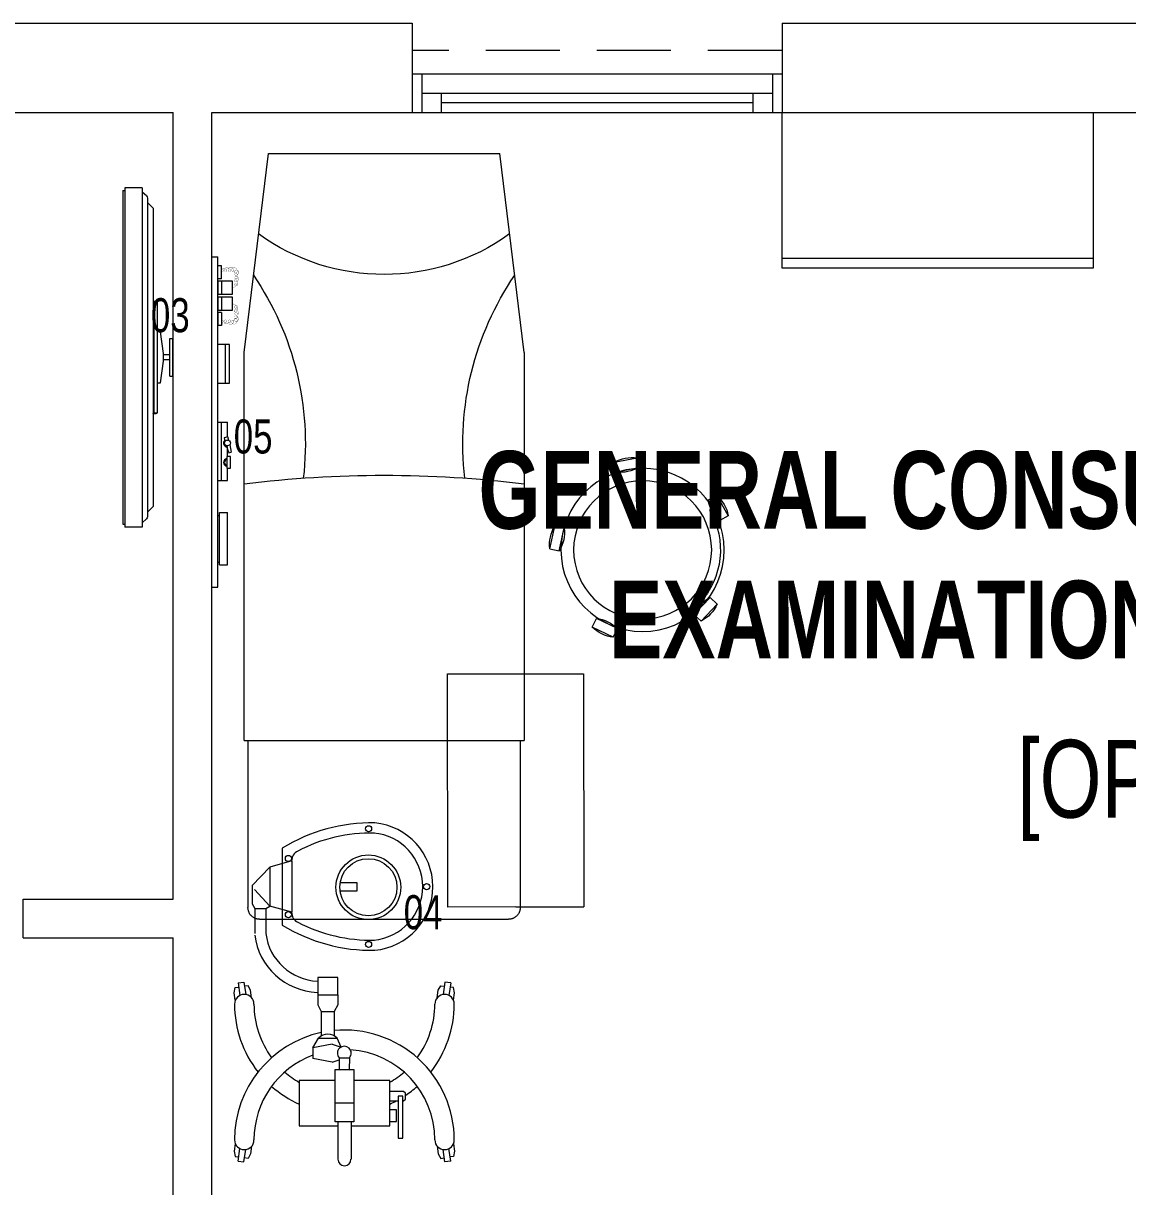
# Model space of a CAD drawing. Header units: millimetres. Extents: x -2143172 to 5255, y -610845 to 279739.
# Drawn here: x -1261455 to -1258616, y -13858 to -10865 of the extents above; entities that cross this region are included whole.
import ezdxf

# ---------------------------------------------------------------- set-up
doc = ezdxf.new("R2010")
doc.units = ezdxf.units.MM
doc.header["$LTSCALE"] = 30
doc.linetypes.add('HIDDEN', pattern=[9.525, 6.35, -3.175])
doc.linetypes.add('HIDDEN2', pattern=[0.1875, 0.125, -0.0625])
doc.layers.get('0').update_dxf_attribs({"lineweight": 5})
for name, color, linetype, lineweight in [('72_EGR_BASE_TEXT', 7, 'Continuous', 5), ('72_EGR_EQP_TAG', 142, 'Continuous', 5), ('Aluminum', 7, 'Continuous', 5), ('LOADING', 163, 'Continuous', 5), ('Proj', 7, 'HIDDEN2', 5), ('Walls', 32, 'Continuous', 5)]:
    doc.layers.add(name, color=color, linetype=linetype, lineweight=lineweight)
doc.styles.add('X3G_ENTITY_257CFD', font='swisscl.ttf', dxfattribs={"height": 200})
doc.styles.add('X3G_ENTITY_9EC9', font='swisscl.ttf', dxfattribs={"height": 0.2})
doc.styles.add('X3G_ENTITY_9F38', font='swisscl.ttf', dxfattribs={"height": 0.2})

# ---------------------------------------------------------------- blocks, each defined once
blk = doc.blocks.new('ME19011A-P')
for p, q in [((-0.425, 0), (0.425, 0)), ((-0.425, 0), (-0.425, -0.015)), ((0.425, 0), (0.425, -0.015)), ((-0.425, -0.015), (0.425, -0.015)), ((-0.3675, -0.0198), (-0.2325, -0.0198)), ((-0.3675, -0.0198), (-0.3675, -0.0399)), ((-0.36, -0.015), (-0.36, -0.0198)), ((-0.24, -0.015), (-0.24, -0.0198)), ((-0.2325, -0.0198), (-0.2325, -0.0399)), ((-0.15, -0.015), (-0.15, -0.04)), ((-0.15, -0.025), (0, -0.025)), ((0, -0.015), (0, -0.04)), ((0.1, -0.015), (0.1, -0.045)), ((0.2, -0.045), (0.2, -0.015)), ((0.2818, -0.015), (0.2484, -0.015)), ((0.2484, -0.0243), (0.2484, -0.015)), ((0.2818, -0.0243), (0.2484, -0.0243)), ((0.2818, -0.0243), (0.2818, -0.015)), ((0.3211, -0.015), (0.2877, -0.015)), ((0.2877, -0.015), (0.2877, -0.0531)), ((0.3211, -0.0243), (0.2877, -0.0243)), ((0.3211, -0.0531), (0.3211, -0.015)), ((0.3623, -0.015), (0.3289, -0.015)), ((0.3289, -0.015), (0.3289, -0.0531)), ((0.3623, -0.0243), (0.3289, -0.0243)), ((0.3623, -0.0531), (0.3623, -0.015)), ((0.3682, -0.0243), (0.3682, -0.015)), ((0.3682, -0.015), (0.4016, -0.015)), ((0.3682, -0.0243), (0.4016, -0.0243)), ((0.4016, -0.0243), (0.4016, -0.015)), ((-0.3675, -0.0399), (-0.2325, -0.0399)), ((-0.15, -0.04), (-0.1187, -0.04)), ((-0.0887, -0.04), (-0.0637, -0.04)), ((-0.0606, -0.0371), (-0.0787, -0.0432)), ((-0.0787, -0.0432), (-0.077, -0.0497)), ((-0.0582, -0.046), (-0.077, -0.0497)), ((-0.0402, -0.0312), (-0.0496, -0.0337)), ((-0.047, -0.0434), (-0.0376, -0.0409)), ((-0.0376, -0.0409), (-0.0402, -0.0312)), ((-0.0379, -0.04), (0, -0.04)), ((0.1, -0.035), (0.2, -0.035)), ((0.1, -0.045), (0.2, -0.045)), ((0.2877, -0.0531), (0.3211, -0.0531)), ((0.3289, -0.0531), (0.3623, -0.0531))]:
    blk.add_line(p, q)
at = {"color": 8, "const_width": 0.000601}
for points in [[(0.3044, -0.0531, -0.184574), (0.2977, -0.0636, -1.44364), (0.2961, -0.0581, -0.837915), (0.2969, -0.0664, -0.30536), (0.2839, -0.062, -1.584726), (0.2894, -0.0609, -0.253153), (0.2827, -0.0684, -0.874198), (0.2775, -0.0585, -0.915253), (0.2791, -0.0658, -0.223821), (0.2683, -0.0644, -1.703343), (0.272, -0.0597, -0.588962), (0.2621, -0.068, -0.717795), (0.2625, -0.0581, -0.983104), (0.2645, -0.0644, -0.326362), (0.2534, -0.0609, -0.758716), (0.2609, -0.0514, -0.906186), (0.2593, -0.0565, -0.189488), (0.2526, -0.0522, -0.7948), (0.2613, -0.0423, -1.223996), (0.2574, -0.047, -0.072149), (0.2534, -0.0403, -0.645886), (0.2609, -0.0324, -1.366917), (0.2574, -0.0371, -0.078415), (0.2542, -0.0308, -0.723006), (0.2613, -0.0256, -1.105484), (0.2582, -0.0292, -0.221197), (0.2566, -0.0243, -0.221197)], [(0.3456, -0.0531, 0.184574), (0.3523, -0.0636, 1.44364), (0.3539, -0.0581, 0.837915), (0.3531, -0.0664, 0.30536), (0.3661, -0.062, 1.584726), (0.3606, -0.0609, 0.253153), (0.3673, -0.0684, 0.874198), (0.3725, -0.0585, 0.915253), (0.3709, -0.0658, 0.223821), (0.3817, -0.0644, 1.703343), (0.378, -0.0597, 0.588962), (0.3879, -0.068, 0.717795), (0.3875, -0.0581, 0.983104), (0.3855, -0.0644, 0.326362), (0.3966, -0.0609, 0.758716), (0.3891, -0.0514, 0.906186), (0.3907, -0.0565, 0.189488), (0.3974, -0.0522, 0.7948), (0.3887, -0.0423, 1.223996), (0.3926, -0.047, 0.072149), (0.3966, -0.0403, 0.645886), (0.3891, -0.0324, 1.366917), (0.3926, -0.0371, 0.078415), (0.3958, -0.0308, 0.723006), (0.3887, -0.0256, 1.105484), (0.3918, -0.0292, 0.221197), (0.3934, -0.0243, 0.221197)]]:
    blk.add_lwpolyline(points, format="xyb", dxfattribs=at)
blk.add_lwpolyline([(-0.1187, -0.0482), (-0.0887, -0.0482), (-0.0887, -0.0382), (-0.1187, -0.0382)], close=True)
blk.add_circle((-0.0537, -0.04), 0.0075)
for centre, radius, start, end in [((-0.1037, -0.04), 0.01, 10.4593, 169.5407), ((-0.1037, -0.04), 0.0075, 14.0075, 165.9925), ((-0.0537, -0.04), 0.01, 45, 180)]:
    blk.add_arc(centre, radius, start, end)
blk = doc.blocks.new('M.44.57.64')
at = {"layer": 'LOADING', "xscale": 1000.000000000002, "yscale": 1000.000000000002, "zscale": 1000.000000000002, "rotation": 225.9999036123427}
blk.add_blockref('ME19011A-P', (-80806.9, 16720.7), dxfattribs=at)
blk = doc.blocks.new('GF21027-P')
at = {"color": 0}
for p, q in [((0.4, 0.4), (-0.4, 0.4)), ((-0.4, 0.4), (-0.4, 0)), ((0.4, 0), (0.4, 0.4)), ((-0.4, 0.025), (0.4, 0.025)), ((-0.4, 0), (0.4, 0))]:
    blk.add_line(p, q, dxfattribs=at)
blk = doc.blocks.new('HF10037B-P')
at = {"color": 0}
for p, q in [((0.2459, 0.134), (0.1859, 0.134)), ((0.1859, 0.134), (0.1859, 0.109)), ((0.2459, 0.134), (0.2459, 0.109)), ((0.2459, 0.109), (0.1859, 0.109)), ((0, 0), (-0.0142, -0.0583)), ((0, 0), (0.0243, -0.0059)), ((0.0243, -0.0059), (0.01, -0.0642)), ((0.4071, -0.0094), (0.431, -0.0018)), ((0.4071, -0.0094), (0.4255, -0.0665)), ((0.431, -0.0018), (0.4493, -0.0589)), ((-0.0142, -0.0583), (0.01, -0.0642)), ((0.4069, -0.0417), (0.4165, -0.0387)), ((0.4255, -0.0665), (0.4493, -0.0589)), ((0.0524, -0.2725), (0.0674, -0.2525)), ((0.0674, -0.2525), (0.1154, -0.2885)), ((0.3125, -0.2897), (0.362, -0.2558)), ((0.3267, -0.268), (0.3323, -0.2763)), ((0.3761, -0.2764), (0.362, -0.2558)), ((0.0524, -0.2725), (0.1004, -0.3085)), ((0.1004, -0.3085), (0.1154, -0.2885)), ((0.3266, -0.3103), (0.3125, -0.2897)), ((0.3266, -0.3103), (0.3761, -0.2764))]:
    blk.add_line(p, q, dxfattribs=at)
for radius in [0.21, 0.1775]:
    blk.add_circle((0.2161, -0.1014), radius, dxfattribs=at)
for centre, radius, start, end in [((0.2159, 0.0465), 0.0925, 71.0754, 108.9246), ((0.2159, 0.1965), 0.0925, 251.0754, 288.9246), ((0.0779, -0.0499), 0.0925, 147.3419, 185.1912), ((-0.0678, -0.0143), 0.0925, 327.3419, 5.1912), ((0.4996, -0.0113), 0.0925, 178.8412, 216.6904), ((0.3568, -0.057), 0.0925, 358.8412, 36.6904), ((0.2161, -0.1014), 0.2, 303.6037, 17.3657), ((0.0389, -0.3404), 0.0925, 34.1875, 72.0368), ((0.3867, -0.3449), 0.0925, 105.5121, 143.3614), ((0.1289, -0.2205), 0.0925, 214.1875, 252.0368), ((0.3019, -0.2212), 0.0925, 285.5121, 323.3614)]:
    blk.add_arc(centre, radius, start, end, dxfattribs=at)
blk = doc.blocks.new('HF13902-P')
at = {"color": 8, "linetype": 'HIDDEN'}
for p, q in [((-0.35, -0.6824), (-0.35, -1.1124)), ((0.35, -0.6824), (0.35, -1.1124)), ((0.32, -1.1424), (-0.32, -1.1424))]:
    blk.add_line(p, q, dxfattribs=at)
at = {"linetype": 'Continuous'}
for points in [[(0.36, -0.5224), (0.36, -0.5224), (0.36, -0.5224), (0.36, -0.5224), (0.36, -0.5224), (0.36, -0.5224), (0.36, -0.5224), (0.36, -0.5224), (0.36, -0.5224), (0.36, -0.5224), (0.36, -0.5224), (0.36, -0.5224), (0.36, -0.5224), (0.36, -0.5224), (0.36, -0.5224), (0.36, -0.5224), (0.36, -0.5224), (0.36, -0.5224), (0.36, -0.5224), (0.36, -0.5224), (0.36, -0.5224), (0.36, -0.5224), (0.36, -0.5224), (0.36, -0.5224), (0.36, -0.5224), (0.36, -0.5224), (0.36, -0.5224), (0.36, -0.5224), (0.36, -0.5224), (0.36, -0.5224), (0.36, -0.5224), (0.36, -0.5224), (0.36, -0.5224), (0.36, -0.5224), (0.36, -0.5224), (0.36, -0.5224), (0.36, -0.5224), (0.36, -0.5224), (0.36, -0.5224), (0.36, -0.5224), (0.36, -0.5224), (0.36, -0.5224), (0.36, -0.5224), (0.36, -0.5224), (0.36, -0.5224), (0.36, -0.5224), (0.36, -0.5224), (0.36, -0.5224), (0.36, -0.5224), (0.36, -0.5224), (0.36, -0.5224), (0.36, -0.5224), (0.36, -0.5224), (0.36, -0.5224), (0.36, -0.5224), (0.36, -0.5224), (0.36, -0.5224), (0.36, -0.5224), (0.36, -0.5224), (0.36, -0.5224), (0.36, -0.5224), (0.36, -0.5224), (0.36, -0.5224), (0.36, -0.5224), (0.36, -0.5224), (0.36, -0.5224), (0.36, -0.5224), (0.36, -0.5224), (0.36, -0.5224), (0.36, -0.5224), (0.36, -0.5224), (0.36, -0.5224), (0.36, -0.5224), (0.36, -0.5224), (0.36, -0.5224), (0.36, -0.5224), (0.36, -0.5224), (0.36, -0.5224), (0.36, -0.5224), (0.36, -0.5224), (0.36, -0.5224), (0.36, -0.5224), (0.36, -0.5224), (0.36, -0.5224), (0.36, -0.5224), (0.36, -0.5224), (0.36, -0.5224), (0.36, -0.5224), (0.36, -0.5224), (0.36, -0.5224), (0.36, -0.5224), (0.36, -0.5224), (0.36, -0.5224), (0.36, -0.5224), (0.36, -0.5224), (0.36, -0.5224), (0.36, -0.5224), (0.36, -0.5224), (0.36, -0.5224), (0.36, -0.5224), (0.36, -0.5224), (0.36, -0.5224), (0.36, -0.5224), (0.36, -0.5224), (0.36, -0.5224), (0.36, -0.5224), (0.36, -0.5224), (0.36, -0.5224), (0.36, -0.5224), (0.36, -0.5224), (0.36, -0.5224), (0.36, -0.5224), (0.36, -0.5224), (0.36, -0.5224), (0.36, -0.5224), (0.36, -0.5224), (0.36, -0.5224), (0.36, -0.5224), (0.36, -0.5224), (0.36, -0.5224), (0.36, -0.5224), (0.36, -0.5224), (0.36, -0.5224), (0.36, -0.5224), (0.36, -0.5224), (0.36, -0.5224), (0.36, -0.5224), (0.36, -0.5224), (0.36, -0.5224), (0.36, -0.5224), (0.36, -0.5224), (0.36, -0.5224), (0.36, -0.5224), (0.36, -0.5224), (0.36, -0.5224), (0.36, -0.5224), (0.36, -0.5224), (0.36, -0.5224), (0.36, -0.5224), (0.36, -0.5224), (0.36, -0.5224), (0.36, -0.5224), (0.36, -0.5224), (0.36, -0.5224), (0.36, -0.5224), (0.36, -0.5224), (0.36, -0.5224), (0.36, -0.5224), (0.36, -0.5224), (0.36, -0.5224), (0.36, -0.5224), (0.36, -0.5224), (0.36, -0.5224), (0.36, -0.5224), (0.36, -0.5224), (0.36, -0.5224), (0.36, -0.5224), (0.36, -0.5224), (0.36, -0.5224), (0.36, -0.5224), (0.36, -0.5224), (0.36, -0.5224), (0.36, -0.5224), (0.36, -0.5224), (0.36, -0.5224), (0.36, -0.5224), (0.36, -0.5224), (0.36, -0.5224), (0.36, -0.5224), (0.36, -0.5224), (0.36, -0.5224), (0.36, -0.5224), (0.36, -0.5224), (0.36, -0.5224), (0.36, -0.5224), (0.36, -0.5224), (0.36, -0.5224), (0.36, -0.5224), (0.36, -0.5224), (0.36, -0.5224), (0.36, -0.5224), (0.36, -0.5224), (0.36, -0.5224), (0.36, -0.5224), (0.36, -0.5224), (0.36, -0.5224), (0.36, -0.5224), (0.36, -0.5224), (0.36, -0.5224), (0.36, -0.5224), (0.36, -0.5224), (0.36, -0.5224), (0.36, -0.5224), (0.36, -0.5224), (0.36, -0.5224), (0.36, -0.5224), (0.36, -0.5224), (0.36, -0.5224), (0.36, -0.5224), (0.36, -0.5224), (0.36, -0.5224), (0.36, -0.5224), (0.36, -0.5224), (0.36, -0.5224), (0.36, -0.5224), (0.36, -0.5224), (0.36, -0.5224), (0.36, -0.5224), (0.36, -0.5224), (0.36, -0.5224), (0.36, -0.5224), (0.36, -0.5224), (0.36, -0.5224), (0.36, -0.5224), (0.36, -0.5224), (0.36, -0.5224), (0.36, -0.5224), (0.36, -0.5224), (0.36, -0.5224)], [(0.36, -0.5224), (0.36, -0.5224), (0.36, -0.5224), (0.36, -0.5224), (0.36, -0.5224), (0.36, -0.5224), (0.36, -0.5224), (0.36, -0.5224), (0.36, -0.5224), (0.36, -0.5224), (0.36, -0.5224), (0.36, -0.5224), (0.36, -0.5224), (0.36, -0.5224), (0.36, -0.5224), (0.36, -0.5224), (0.36, -0.5224), (0.36, -0.5224), (0.36, -0.5224), (0.36, -0.5224), (0.36, -0.5224), (0.36, -0.5224), (0.36, -0.5224), (0.36, -0.5224), (0.36, -0.5224), (0.36, -0.5224), (0.36, -0.5224), (0.36, -0.5224), (0.36, -0.5224), (0.36, -0.5224), (0.36, -0.5224), (0.36, -0.5224), (0.36, -0.5224), (0.36, -0.5224), (0.36, -0.5224), (0.36, -0.5224), (0.36, -0.5224), (0.36, -0.5224), (0.36, -0.5224), (0.36, -0.5224), (0.36, -0.5224), (0.36, -0.5224), (0.36, -0.5224), (0.36, -0.5224), (0.36, -0.5224), (0.36, -0.5224), (0.36, -0.5224), (0.36, -0.5224), (0.36, -0.5224), (0.36, -0.5224), (0.36, -0.5224), (0.36, -0.5224), (0.36, -0.5224), (0.36, -0.5224), (0.36, -0.5224), (0.36, -0.5224), (0.36, -0.5224), (0.36, -0.5224), (0.36, -0.5224), (0.36, -0.5224), (0.36, -0.5224), (0.36, -0.5224), (0.36, -0.5224), (0.36, -0.5224), (0.36, -0.5224), (0.36, -0.5224), (0.36, -0.5224), (0.36, -0.5224), (0.36, -0.5224), (0.36, -0.5224), (0.36, -0.5224), (0.36, -0.5224), (0.36, -0.5224), (0.36, -0.5224), (0.36, -0.5224), (0.36, -0.5224), (0.36, -0.5224), (0.36, -0.5224), (0.36, -0.5224), (0.36, -0.5224), (0.36, -0.5224), (0.36, -0.5224), (0.36, -0.5224), (0.36, -0.5224), (0.36, -0.5224), (0.36, -0.5224), (0.36, -0.5224), (0.36, -0.5224), (0.36, -0.5224), (0.36, -0.5224), (0.36, -0.5224), (0.36, -0.5224), (0.36, -0.5224), (0.36, -0.5224), (0.36, -0.5224), (0.36, -0.5224), (0.36, -0.5224), (0.36, -0.5224), (0.36, -0.5224), (0.36, -0.5224), (0.36, -0.5224), (0.36, -0.5224), (0.36, -0.5224), (0.36, -0.5224), (0.36, -0.5224), (0.36, -0.5224), (0.36, -0.5224), (0.36, -0.5224), (0.36, -0.5224), (0.36, -0.5224), (0.36, -0.5224), (0.36, -0.5224), (0.36, -0.5224), (0.36, -0.5224), (0.36, -0.5224), (0.36, -0.5224), (0.36, -0.5224), (0.36, -0.5224), (0.36, -0.5224), (0.36, -0.5224), (0.36, -0.5224), (0.36, -0.5224), (0.36, -0.5224), (0.36, -0.5224), (0.36, -0.5224), (0.36, -0.5224), (0.36, -0.5224), (0.36, -0.5224), (0.36, -0.5224), (0.36, -0.5224), (0.36, -0.5224), (0.36, -0.5224), (0.36, -0.5224), (0.36, -0.5224), (0.36, -0.5224), (0.36, -0.5224), (0.36, -0.5224), (0.36, -0.5224), (0.36, -0.5224), (0.36, -0.5224), (0.36, -0.5224), (0.36, -0.5224), (0.36, -0.5224), (0.36, -0.5224), (0.36, -0.5224), (0.36, -0.5224), (0.36, -0.5224), (0.36, -0.5224), (0.36, -0.5224), (0.36, -0.5224), (0.36, -0.5224), (0.36, -0.5224), (0.36, -0.5224), (0.36, -0.5224), (0.36, -0.5224), (0.36, -0.5224), (0.36, -0.5224), (0.36, -0.5224), (0.36, -0.5224), (0.36, -0.5224), (0.36, -0.5224), (0.36, -0.5224), (0.36, -0.5224), (0.36, -0.5224), (0.36, -0.5224), (0.36, -0.5224), (0.36, -0.5224), (0.36, -0.5224), (0.36, -0.5224), (0.36, -0.5224), (0.36, -0.5224), (0.36, -0.5224), (0.36, -0.5224), (0.36, -0.5224), (0.36, -0.5224), (0.36, -0.5224), (0.36, -0.5224), (0.36, -0.5224), (0.36, -0.5224), (0.36, -0.5224), (0.36, -0.5224), (0.36, -0.5224), (0.36, -0.5224), (0.36, -0.5224), (0.36, -0.5224), (0.36, -0.5224), (0.36, -0.5224), (0.36, -0.5224), (0.36, -0.5224), (0.36, -0.5224), (0.36, -0.5224), (0.36, -0.5224), (0.36, -0.5224), (0.36, -0.5224), (0.36, -0.5224), (0.36, -0.5224), (0.36, -0.5224), (0.36, -0.5224), (0.36, -0.5224), (0.36, -0.5224), (0.36, -0.5224), (0.36, -0.5224), (0.36, -0.5224), (0.36, -0.5224), (0.36, -0.5224), (0.36, -0.5224), (0.36, -0.5224), (0.36, -0.5224), (0.36, -0.5224), (0.36, -0.5224), (0.36, -0.5224), (0.36, -0.5224), (0.36, -0.5224), (0.36, -0.5224)], [(0.36, -0.5224), (0.36, -0.5224), (0.36, -0.5224), (0.36, -0.5224), (0.36, -0.5224), (0.36, -0.5224), (0.36, -0.5224), (0.36, -0.5224), (0.36, -0.5224), (0.36, -0.5224), (0.36, -0.5224), (0.36, -0.5224), (0.36, -0.5224), (0.36, -0.5224), (0.36, -0.5224), (0.36, -0.5224), (0.36, -0.5224), (0.36, -0.5224), (0.36, -0.5224), (0.36, -0.5224), (0.36, -0.5224), (0.36, -0.5224), (0.36, -0.5224), (0.36, -0.5224), (0.36, -0.5224), (0.36, -0.5224), (0.36, -0.5224), (0.36, -0.5224), (0.36, -0.5224), (0.36, -0.5224), (0.36, -0.5224), (0.36, -0.5224), (0.36, -0.5224), (0.36, -0.5224), (0.36, -0.5224), (0.36, -0.5224), (0.36, -0.5224), (0.36, -0.5224), (0.36, -0.5224), (0.36, -0.5224), (0.36, -0.5224), (0.36, -0.5224), (0.36, -0.5224), (0.36, -0.5224), (0.36, -0.5224), (0.36, -0.5224), (0.36, -0.5224), (0.36, -0.5224), (0.36, -0.5224), (0.36, -0.5224), (0.36, -0.5224), (0.36, -0.5224), (0.36, -0.5224), (0.36, -0.5224), (0.36, -0.5224), (0.36, -0.5224), (0.36, -0.5224), (0.36, -0.5224), (0.36, -0.5224), (0.36, -0.5224), (0.36, -0.5224), (0.36, -0.5224), (0.36, -0.5224), (0.36, -0.5224), (0.36, -0.5224), (0.36, -0.5224), (0.36, -0.5224), (0.36, -0.5224), (0.36, -0.5224), (0.36, -0.5224), (0.36, -0.5224), (0.36, -0.5224), (0.36, -0.5224), (0.36, -0.5224), (0.36, -0.5224), (0.36, -0.5224), (0.36, -0.5224), (0.36, -0.5224), (0.36, -0.5224), (0.36, -0.5224), (0.36, -0.5224), (0.36, -0.5224), (0.36, -0.5224), (0.36, -0.5224), (0.36, -0.5224), (0.36, -0.5224), (0.36, -0.5224), (0.36, -0.5224), (0.36, -0.5224), (0.36, -0.5224), (0.36, -0.5224), (0.36, -0.5224), (0.36, -0.5224), (0.36, -0.5224), (0.36, -0.5224), (0.36, -0.5224), (0.36, -0.5224), (0.36, -0.5224), (0.36, -0.5224), (0.36, -0.5224), (0.36, -0.5224), (0.36, -0.5224), (0.36, -0.5224), (0.36, -0.5224), (0.36, -0.5224), (0.36, -0.5224), (0.36, -0.5224), (0.36, -0.5224), (0.36, -0.5224), (0.36, -0.5224), (0.36, -0.5224), (0.36, -0.5224), (0.36, -0.5224), (0.36, -0.5224), (0.36, -0.5224), (0.36, -0.5224), (0.36, -0.5224), (0.36, -0.5224), (0.36, -0.5224), (0.36, -0.5224), (0.36, -0.5224), (0.36, -0.5224), (0.36, -0.5224), (0.36, -0.5224), (0.36, -0.5224), (0.36, -0.5224), (0.36, -0.5224), (0.36, -0.5224), (0.36, -0.5224), (0.36, -0.5224), (0.36, -0.5224), (0.36, -0.5224), (0.36, -0.5224), (0.36, -0.5224), (0.36, -0.5224), (0.36, -0.5224), (0.36, -0.5224), (0.36, -0.5224), (0.36, -0.5224), (0.36, -0.5224), (0.36, -0.5224), (0.36, -0.5224), (0.36, -0.5224), (0.36, -0.5224), (0.36, -0.5224), (0.36, -0.5224), (0.36, -0.5224), (0.36, -0.5224), (0.36, -0.5224), (0.36, -0.5224), (0.36, -0.5224), (0.36, -0.5224), (0.36, -0.5224), (0.36, -0.5224), (0.36, -0.5224), (0.36, -0.5224), (0.36, -0.5224), (0.36, -0.5224), (0.36, -0.5224), (0.36, -0.5224), (0.36, -0.5224), (0.36, -0.5224), (0.36, -0.5224), (0.36, -0.5224), (0.36, -0.5224), (0.36, -0.5224), (0.36, -0.5224), (0.36, -0.5224), (0.36, -0.5224), (0.36, -0.5224), (0.36, -0.5224), (0.36, -0.5224), (0.36, -0.5224), (0.36, -0.5224), (0.36, -0.5224), (0.36, -0.5224), (0.36, -0.5224), (0.36, -0.5224), (0.36, -0.5224), (0.36, -0.5224), (0.36, -0.5224), (0.36, -0.5224), (0.36, -0.5224), (0.36, -0.5224), (0.36, -0.5224), (0.36, -0.5224), (0.36, -0.5224), (0.36, -0.5224), (0.36, -0.5224), (0.36, -0.5224), (0.36, -0.5224), (0.36, -0.5224), (0.36, -0.5224), (0.36, -0.5224), (0.36, -0.5224), (0.36, -0.5224), (0.36, -0.5224), (0.36, -0.5224), (0.36, -0.5224), (0.36, -0.5224), (0.36, -0.5224), (0.36, -0.5224), (0.36, -0.5224), (0.36, -0.5224), (0.36, -0.5224), (0.36, -0.5224), (0.36, -0.5224), (0.36, -0.5224), (0.36, -0.5224), (0.36, -0.5224), (0.36, -0.5224), (0.36, -0.5224), (0.36, -0.5224), (0.36, -0.5224), (0.36, -0.5224), (0.36, -0.5224), (0.36, -0.5224), (0.36, -0.5224), (0.36, -0.5224), (0.36, -0.5224), (0.36, -0.5224), (0.36, -0.5224), (0.36, -0.5224), (0.36, -0.5224), (0.36, -0.5224), (0.36, -0.5224), (0.36, -0.5224), (0.36, -0.5224), (0.36, -0.5224), (0.36, -0.5224), (0.36, -0.5224), (0.36, -0.5224), (0.36, -0.5224), (0.36, -0.5224), (0.36, -0.5224), (0.36, -0.5224), (0.36, -0.5224), (0.36, -0.5224), (0.36, -0.5224), (0.36, -0.5224), (0.36, -0.5224), (0.36, -0.5224), (0.36, -0.5224), (0.36, -0.5224), (0.36, -0.5224), (0.36, -0.5224), (0.36, -0.5224), (0.36, -0.5224), (0.36, -0.5224), (0.36, -0.5224), (0.36, -0.5224), (0.36, -0.5224), (0.36, -0.5224), (0.36, -0.5224), (0.36, -0.5224), (0.36, -0.5224), (0.36, -0.5224), (0.36, -0.5224), (0.36, -0.5224), (0.36, -0.5224), (0.36, -0.5224), (0.36, -0.5224), (0.36, -0.5224), (0.36, -0.5224), (0.36, -0.5224), (0.36, -0.5224), (0.36, -0.5224), (0.36, -0.5224), (0.36, -0.5224), (0.36, -0.5224), (0.36, -0.5224), (0.36, -0.5224), (0.36, -0.5224), (0.36, -0.5224), (0.36, -0.5224), (0.36, -0.5224), (0.36, -0.5224)]]:
    blk.add_lwpolyline(points, close=True, dxfattribs=at)
for points in [[(0.36, -0.5224), (0.36, -0.5224), (0.36, -0.5224), (0.36, -0.5224), (0.36, -0.5224), (0.36, -0.5224), (0.36, -0.5224), (0.36, -0.5224)], [(0.36, -0.5224), (0.36, -0.5224), (0.36, -0.5224), (0.36, -0.5224), (0.36, -0.5224), (0.36, -0.5224), (0.36, -0.5224), (0.36, -0.5224), (0.36, -0.5224), (0.36, -0.5224), (0.36, -0.5224), (0.36, -0.5224), (0.36, -0.5224), (0.36, -0.5224), (0.36, -0.5224), (0.36, -0.5224), (0.36, -0.5224), (0.36, -0.5224), (0.36, -0.5224), (0.36, -0.5224), (0.36, -0.5224), (0.36, -0.5224), (0.36, -0.5224), (0.36, -0.5224), (0.36, -0.5224), (0.36, -0.5224), (0.36, -0.5224), (0.36, -0.5224), (0.36, -0.5224), (0.36, -0.5224), (0.36, -0.5224), (0.36, -0.5224), (0.36, -0.5224), (0.36, -0.5224), (0.36, -0.5224), (0.36, -0.5224), (0.36, -0.5224), (0.36, -0.5224), (0.36, -0.5224), (0.36, -0.5224), (0.36, -0.5224), (0.36, -0.5224), (0.36, -0.5224), (0.36, -0.5224), (0.36, -0.5224), (0.36, -0.5224), (0.36, -0.5224), (0.36, -0.5224), (0.36, -0.5224), (0.36, -0.5224), (0.36, -0.5224), (0.36, -0.5224), (0.36, -0.5224), (0.36, -0.5224), (0.36, -0.5224), (0.36, -0.5224), (0.36, -0.5224), (0.36, -0.5224), (0.36, -0.5224), (0.36, -0.5224), (0.36, -0.5224), (0.36, -0.5224), (0.36, -0.5224), (0.36, -0.5224), (0.36, -0.5224), (0.36, -0.5224), (0.36, -0.5224), (0.36, -0.5224), (0.36, -0.5224), (0.36, -0.5224), (0.36, -0.5224), (0.36, -0.5224), (0.36, -0.5224), (0.36, -0.5224), (0.36, -0.5224), (0.36, -0.5224), (0.36, -0.5224), (0.36, -0.5224), (0.36, -0.5224), (0.36, -0.5224), (0.36, -0.5224), (0.36, -0.5224), (0.36, -0.5224), (0.36, -0.5224), (0.36, -0.5224), (0.36, -0.5224), (0.36, -0.5224), (0.36, -0.5224), (0.36, -0.5224), (0.36, -0.5224), (0.36, -0.5224), (0.36, -0.5224), (0.36, -0.5224), (0.36, -0.5224), (0.36, -0.5224), (0.36, -0.5224), (0.36, -0.5224), (0.36, -0.5224), (0.36, -0.5224), (0.36, -0.5224), (0.36, -0.5224), (0.36, -0.5224), (0.36, -0.5224), (0.36, -0.5224), (0.36, -0.5224), (0.36, -0.5224), (0.36, -0.5224), (0.36, -0.5224), (0.36, -0.5224), (0.36, -0.5224), (0.36, -0.5224)], [(0.36, -0.5224), (0.36, -0.5224), (0.36, -0.5224), (0.36, -0.5224), (0.36, -0.5224), (0.36, -0.5224), (0.36, -0.5224), (0.36, -0.5224), (0.36, -0.5224), (0.36, -0.5224), (0.36, -0.5224), (0.36, -0.5224), (0.36, -0.5224), (0.36, -0.5224), (0.36, -0.5224), (0.36, -0.5224), (0.36, -0.5224)], [(0.36, -0.5224), (0.36, -0.5224), (0.36, -0.5224), (0.36, -0.5224), (0.36, -0.5224), (0.36, -0.5224), (0.36, -0.5224)], [(0.36, -0.5224), (0.36, -0.5224), (0.36, -0.5224), (0.36, -0.5224), (0.36, -0.5224), (0.36, -0.5224), (0.36, -0.5224), (0.36, -0.5224), (0.36, -0.5224), (0.36, -0.5224), (0.36, -0.5224), (0.36, -0.5224)], [(0.36, -0.5224), (0.36, -0.5224), (0.36, -0.5224), (0.36, -0.5224), (0.36, -0.5224), (0.36, -0.5224), (0.36, -0.5224), (0.36, -0.5224), (0.36, -0.5224), (0.36, -0.5224), (0.36, -0.5224), (0.36, -0.5224), (0.36, -0.5224), (0.36, -0.5224), (0.36, -0.5224), (0.36, -0.5224), (0.36, -0.5224), (0.36, -0.5224), (0.36, -0.5224), (0.36, -0.5224), (0.36, -0.5224), (0.36, -0.5224), (0.36, -0.5224), (0.36, -0.5224), (0.36, -0.5224), (0.36, -0.5224), (0.36, -0.5224), (0.36, -0.5224), (0.36, -0.5224), (0.36, -0.5224), (0.36, -0.5224), (0.36, -0.5224), (0.36, -0.5224), (0.36, -0.5224), (0.36, -0.5224), (0.36, -0.5224), (0.36, -0.5224), (0.36, -0.5224), (0.36, -0.5224), (0.36, -0.5224), (0.36, -0.5224), (0.36, -0.5224), (0.36, -0.5224), (0.36, -0.5224), (0.36, -0.5224), (0.36, -0.5224), (0.36, -0.5224), (0.36, -0.5224), (0.36, -0.5224), (0.36, -0.5224), (0.36, -0.5224), (0.36, -0.5224), (0.36, -0.5224), (0.36, -0.5224), (0.36, -0.5224), (0.36, -0.5224), (0.36, -0.5224), (0.36, -0.5224), (0.36, -0.5224), (0.36, -0.5224), (0.36, -0.5224), (0.36, -0.5224), (0.36, -0.5224), (0.36, -0.5224), (0.36, -0.5224), (0.36, -0.5224), (0.36, -0.5224), (0.36, -0.5224), (0.36, -0.5224), (0.36, -0.5224), (0.36, -0.5224), (0.36, -0.5224), (0.36, -0.5224), (0.36, -0.5224), (0.36, -0.5224), (0.36, -0.5224), (0.36, -0.5224), (0.36, -0.5224), (0.36, -0.5224), (0.36, -0.5224), (0.36, -0.5224), (0.36, -0.5224), (0.36, -0.5224), (0.36, -0.5224), (0.36, -0.5224), (0.36, -0.5224), (0.36, -0.5224), (0.36, -0.5224), (0.36, -0.5224)], [(0.36, -0.5224), (0.36, -0.5224), (0.36, -0.5224), (0.36, -0.5224), (0.36, -0.5224), (0.36, -0.5224), (0.36, -0.5224), (0.36, -0.5224), (0.36, -0.5224), (0.36, -0.5224)], [(0.36, -0.5224), (0.36, -0.5224), (0.36, -0.5224), (0.36, -0.5224), (0.36, -0.5224), (0.36, -0.5224), (0.36, -0.5224), (0.36, -0.5224), (0.36, -0.5224), (0.36, -0.5224)], [(0.36, -0.5224), (0.36, -0.5224), (0.36, -0.5224), (0.36, -0.5224), (0.36, -0.5224), (0.36, -0.5224), (0.36, -0.5224), (0.36, -0.5224), (0.36, -0.5224), (0.36, -0.5224), (0.36, -0.5224), (0.36, -0.5224), (0.36, -0.5224), (0.36, -0.5224), (0.36, -0.5224)], [(0.36, -0.5224), (0.36, -0.5224), (0.36, -0.5224), (0.36, -0.5224), (0.36, -0.5224), (0.36, -0.5224), (0.36, -0.5224), (0.36, -0.5224), (0.36, -0.5224), (0.36, -0.5224)], [(0.36, -0.5224), (0.36, -0.5224), (0.36, -0.5224), (0.36, -0.5224), (0.36, -0.5224), (0.36, -0.5224), (0.36, -0.5224)], [(0.36, -0.5224), (0.36, -0.5224), (0.36, -0.5224), (0.36, -0.5224), (0.36, -0.5224), (0.36, -0.5224), (0.36, -0.5224), (0.36, -0.5224), (0.36, -0.5224), (0.36, -0.5224)], [(0.36, -0.5224), (0.36, -0.5224), (0.36, -0.5224), (0.36, -0.5224), (0.36, -0.5224), (0.36, -0.5224), (0.36, -0.5224), (0.36, -0.5224), (0.36, -0.5224), (0.36, -0.5224), (0.36, -0.5224), (0.36, -0.5224), (0.36, -0.5224), (0.36, -0.5224), (0.36, -0.5224), (0.36, -0.5224), (0.36, -0.5224), (0.36, -0.5224)], [(0.36, -0.5224), (0.36, -0.5224), (0.36, -0.5224), (0.36, -0.5224), (0.36, -0.5224), (0.36, -0.5224), (0.36, -0.5224), (0.36, -0.5224), (0.36, -0.5224)]]:
    blk.add_lwpolyline(points, dxfattribs=at)
blk.add_circle((0.36, -0.5224), 0.000000101)
at = {"color": 8}
for centre, radius, start, end in [((0, 1.0679), 0.5515, 234.1788, 305.8212), ((-0.9704, 0.0819), 0.7679, 353.3222, 34.2669), ((0.9704, 0.0819), 0.7679, 145.7331, 186.6778), ((0, -2.9071), 2.9071, 82.8865, 97.1135)]:
    blk.add_arc(centre, radius, start, end, dxfattribs=at)
at = {"color": 8, "linetype": 'HIDDEN'}
for centre, start, end in [((-0.32, -1.1124), 180, 270), ((0.32, -1.1124), 270, 0)]:
    blk.add_arc(centre, 0.03, start, end, dxfattribs=at)
at = {"layer": 'LOADING'}
for p, q in [((-0.36, 0.3161), (-0.2975, 0.8276)), ((0.2975, 0.8276), (-0.2975, 0.8276)), ((0.36, 0.3161), (0.2975, 0.8276)), ((-0.36, 0.3161), (-0.36, -0.6824)), ((0.36, -0.6824), (0.36, 0.3161)), ((0.36, -0.6824), (-0.36, -0.6824))]:
    blk.add_line(p, q, dxfattribs=at)
blk = doc.blocks.new('HF11772-P')
at = {"color": 0, "linetype": 'HIDDEN2'}
for p, q in [((0.6, 0.35), (0, 0.35)), ((0, 0.175), (0, 0.35)), ((0.6, 0.175), (0.6, 0.35))]:
    blk.add_line(p, q, dxfattribs=at)
at = {"color": 0}
for p, q in [((0, 0.175), (0, 0)), ((0.6, 0), (0.6, 0.175)), ((0, 0), (0.6, 0))]:
    blk.add_line(p, q, dxfattribs=at)
blk = doc.blocks.new('mobile light')
at = {"layer": 'LOADING'}
for p, q in [((1882.58, -498.29), (1882.35, -499.8)), ((1882.35, -499.8), (1885.55, -500.28)), ((1882.58, -498.29), (1885.78, -498.78)), ((1883.78, -497.56), (1883.65, -498.45)), ((1885.1, -497.29), (1883.78, -497.56)), ((1887.04, -497.59), (1885.1, -497.29)), ((1923.94, -497.59), (1925.88, -497.29)), ((1928.41, -498.29), (1925.2, -498.78)), ((1928.63, -499.8), (1925.43, -500.28)), ((1925.88, -497.29), (1927.2, -497.56)), ((1927.2, -497.56), (1927.33, -498.45)), ((1928.41, -498.29), (1928.63, -499.8)), ((1883.28, -500.85), (1883.42, -499.96)), ((1884.47, -501.5), (1883.28, -500.85)), ((1886.4, -501.79), (1884.47, -501.5)), ((1924.58, -501.79), (1926.52, -501.5)), ((1926.52, -501.5), (1927.7, -500.85)), ((1927.7, -500.85), (1927.56, -499.96)), ((1947.59, -502.62), (1941.09, -502.62)), ((1948.76, -501.94), (1947.59, -502.62)), ((1947.59, -502.62), (1947.59, -505.45)), ((1948.15, -506.5), (1952.41, -502.55)), ((1953.47, -501.94), (1948.76, -501.94)), ((1958.23, -506.5), (1953.47, -501.94)), ((1947.59, -505.45), (1941.09, -505.45)), ((1947.59, -505.45), (1948.15, -506.5)), ((1946.6, -512.08), (1948.15, -506.5)), ((1958.23, -506.5), (1948.15, -506.5)), ((1959.78, -512.08), (1958.23, -506.5)), ((1963.08, -509.67), (1943.3, -509.67)), ((1959.78, -512.08), (1946.6, -512.08)), ((1908.01, -522.53), (1909, -517.55)), ((1911.69, -517.55), (1909, -517.55)), ((1912.69, -522.53), (1911.69, -517.55)), ((1911.69, -517.55), (1914.17, -518.99)), ((1914.17, -518.99), (1914.17, -523.77)), ((1921.08, -519.69), (1914.74, -519.69)), ((1922.73, -518.8), (1921.08, -519.69)), ((1921.08, -519.69), (1921.08, -523.01)), ((1921.08, -519.69), (1921.08, -523.01)), ((1925.38, -518.8), (1922.73, -518.8)), ((1892.68, -528.06), (1892.68, -523.24)), ((1892.68, -523.24), (1906.16, -523.24)), ((1897.5, -528.06), (1897.5, -523.24)), ((1906.16, -523.24), (1906.16, -528.06)), ((1908.01, -522.53), (1908.62, -524.28)), ((1912.69, -522.53), (1911.9, -524.78)), ((1911.9, -524.78), (1914.17, -523.77)), ((1921.08, -523.01), (1914.77, -523.01)), ((1922.73, -523.93), (1921.08, -523.04)), ((1892.68, -523.97), (1883.05, -523.97)), ((1909.15, -524.25), (1906.16, -524.32)), ((1909.15, -524.25), (1909.15, -526.94)), ((1925.38, -523.93), (1922.73, -523.93)), ((1892.68, -527.34), (1883.05, -527.34)), ((1906.16, -528.06), (1892.68, -528.06)), ((1909.15, -526.94), (1906.16, -526.87)), ((1884.47, -549.77), (1883.28, -550.42)), ((1883.28, -550.42), (1883.42, -551.31)), ((1886.4, -549.48), (1884.47, -549.77)), ((1924.58, -549.48), (1926.52, -549.77)), ((1926.52, -549.77), (1927.7, -550.42)), ((1927.7, -550.42), (1927.56, -551.31)), ((1882.35, -551.47), (1885.55, -550.99)), ((1882.58, -552.98), (1882.35, -551.47)), ((1882.58, -552.98), (1885.78, -552.5)), ((1883.78, -553.71), (1883.65, -552.82)), ((1885.1, -553.98), (1883.78, -553.71)), ((1887.04, -553.69), (1885.1, -553.98)), ((1923.94, -553.69), (1925.88, -553.98)), ((1928.41, -552.98), (1925.2, -552.5)), ((1928.63, -551.47), (1925.43, -550.99)), ((1925.88, -553.98), (1927.2, -553.71)), ((1927.2, -553.71), (1927.33, -552.82)), ((1928.41, -552.98), (1928.63, -551.47))]:
    blk.add_line(p, q, dxfattribs=at)
for points in [[(1903.33, -523.24), (1903.33, -514.02), (1891.61, -514.02), (1891.61, -523.97)], [(1954.27, -524.55), (1954.27, -528.82), (1952.05, -528.82), (1952.05, -524.5)], [(1891.61, -527.34), (1891.61, -537.34), (1903.33, -537.34), (1903.33, -528.06)], [(1892.74, -537.34), (1892.74, -539.04), (1895.76, -539.04), (1895.76, -537.34)], [(1898.05, -537.34), (1898.05, -539.5)], [(1898.05, -540.63), (1898.05, -540.87), (1898.53, -541.35), (1900.02, -541.35), (1900.5, -540.87), (1900.5, -537.34)]]:
    blk.add_lwpolyline(points, dxfattribs=at)
for points in [[(1929.78, -518.8), (1925.38, -518.8), (1925.38, -523.93), (1929.78, -523.93)], [(1899.3, -539.5), (1888.5, -539.5), (1888.5, -540.63), (1899.3, -540.63)]]:
    blk.add_lwpolyline(points, close=True, dxfattribs=at)
for centre, radius in [((1945.96, -511.25), 0.793), ((1960.42, -511.25), 0.793), ((1953.01, -531.79), 8.32), ((1953.01, -531.79), 7.35), ((1938.31, -531.85), 0.793), ((1968.07, -531.85), 0.793), ((1953.19, -546.77), 0.793)]:
    blk.add_circle(centre, radius, dxfattribs=at)
for centre, radius, start, end in [((1888.02, -499.89), 2.5, 90, 270), ((1888.02, -525.64), 28.25, 12.1463, 90), ((1922.96, -525.64), 28.25, 90, 128.2073), ((1922.96, -499.89), 2.5, 270, 90), ((1888.02, -525.64), 23.25, 20.3387, 90), ((1922.96, -525.64), 23.25, 90, 126.3743), ((1942.82, -519.31), 16.86, 97.1293, 177.6115), ((1942.82, -519.31), 13.97, 97.1293, 177.6115), ((1922.96, -525.64), 28.25, 138.4974, 155.7305), ((1922.96, -525.64), 23.25, 138.7224, 150.0382), ((1980.13, -532.49), 43.32, 148.2167, 181.2501), ((1926.25, -532.49), 43.32, 358.7499, 31.7833), ((1980.13, -532.49), 40.72, 152.4092, 181.2501), ((1946.6, -514.96), 2.89, 90, 152.4092), ((1959.78, -514.96), 2.89, 27.5908, 90), ((1926.25, -532.49), 40.72, 358.7499, 27.5908), ((1911.94, -521.38), 3.27, 313.0112, 46.9888), ((1888.02, -525.64), 28.25, 270, 5.3386), ((1883.05, -525.65), 1.68, 90, 270), ((1910.32, -525.6), 1.78, 229.0673, 130.9327), ((1888.02, -525.64), 23.25, 270, 356.3184), ((1953.19, -531.93), 16.44, 185.2361, 354.7639), ((1953.19, -531.93), 13.84, 185.2361, 354.7639), ((1922.96, -525.64), 28.25, 204.483, 208.105), ((1922.96, -525.64), 23.25, 210.2349, 221.2776), ((1922.96, -525.64), 28.25, 213.7985, 221.5026), ((1922.96, -525.64), 23.25, 233.6257, 270), ((1888.02, -551.39), 2.5, 90, 270), ((1922.96, -525.64), 28.25, 231.7927, 270), ((1922.96, -551.39), 2.5, 270, 90)]:
    blk.add_arc(centre, radius, start, end, dxfattribs=at)
blk = doc.blocks.new('DM15862C-P')
at = {"lineweight": 0}
for p, q in [((-0.3835, 0), (-0.3983, -0.0149)), ((0.3835, 0), (-0.3835, 0)), ((0.3835, 0), (0.3983, -0.0149)), ((-0.4367, -0.0287), (-0.4367, -0.0734)), ((0.4365, -0.0287), (-0.4367, -0.0287)), ((-0.4157, -0.0175), (-0.4256, -0.0287)), ((0.41, -0.0149), (-0.4099, -0.0149)), ((0.4157, -0.0175), (0.4254, -0.0287)), ((0.4365, -0.0287), (0.4365, -0.0734)), ((0.4365, -0.0734), (-0.4367, -0.0734)), ((-0.4291, -0.078), (-0.4291, -0.0734)), ((0.429, -0.078), (-0.4291, -0.078)), ((0.429, -0.078), (0.429, -0.0734))]:
    blk.add_line(p, q, dxfattribs=at)
for points in [[(-0.4099, -0.0149), (-0.4121, -0.0149), (-0.4141, -0.0158), (-0.4157, -0.0175)], [(0.4157, -0.0175), (0.4141, -0.0158), (0.4121, -0.0149), (0.41, -0.0149)]]:
    blk.add_open_spline(points, degree=3, dxfattribs=at)
blk = doc.blocks.new('DM15863A-P')
at = {"color": 0, "lineweight": 0}
for p, q in [((-0.1445, 0.05), (-0.1445, 0.0427)), ((-0.1445, 0.05), (-0.1431, 0.05)), ((-0.1431, 0.05), (0.1431, 0.05)), ((-0.1431, 0.0408), (-0.1431, 0.05)), ((-0.1431, 0.0489), (0.1431, 0.0489)), ((-0.1431, 0.0408), (-0.1431, 0.0405)), ((-0.1431, 0.0405), (-0.1422, 0.0405)), ((-0.1422, 0.0405), (0.1431, 0.0405)), ((-0.0658, 0.0382), (-0.0658, 0.0405)), ((-0.0658, 0.0315), (-0.0658, 0.0382)), ((-0.0098, 0.0242), (-0.0658, 0.0315)), ((0.0655, 0.0315), (0.0098, 0.0242)), ((0.0655, 0.0405), (0.0655, 0.0382)), ((0.0655, 0.0382), (0.0655, 0.0315)), ((0.1431, 0.0405), (0.1422, 0.0405)), ((0.1445, 0.05), (0.1431, 0.05)), ((0.1431, 0.0408), (0.1431, 0.05)), ((0.1445, 0.05), (0.1445, 0.0427)), ((0.0487, 0.0078), (-0.0487, 0.0078)), ((-0.0487, 0.0078), (-0.0487, 0)), ((0.0487, 0), (-0.0487, 0)), ((0.0098, 0.0242), (-0.0098, 0.0242)), ((-0.0067, 0.0078), (-0.0067, 0.0242)), ((0.0064, 0.0078), (0.0064, 0.0242)), ((0.0487, 0.0078), (0.0487, 0))]:
    blk.add_line(p, q, dxfattribs=at)
for points in [[(-0.1445, 0.0427), (-0.1445, 0.0419), (-0.1434, 0.0408), (-0.1431, 0.0408)], [(0.1431, 0.0405), (0.1431, 0.0408), (0.1442, 0.0419), (0.1442, 0.0424), (0.1445, 0.0427)]]:
    blk.add_lwpolyline(points, dxfattribs=at)

msp = doc.modelspace()

# ---------------------------------------------------------------- linework, layer by layer
at = {"layer": 'Aluminum'}
for p, q in [((-1260455.8, -10994.7), (-1259504.4, -10994.7)), ((-1260430.8, -10994.7), (-1260430.8, -11094.7)), ((-1259529.4, -10994.7), (-1259529.4, -11094.7)), ((-1260430.8, -11044.7), (-1259529.4, -11044.7)), ((-1260380.8, -11044.7), (-1260380.8, -11094.7)), ((-1259579.4, -11069.7), (-1260380.8, -11069.7)), ((-1259579.4, -11044.7), (-1259579.4, -11094.7)), ((-1260455.8, -11094.7), (-1259504.4, -11094.7))]:
    msp.add_line(p, q, dxfattribs=at)
at = {"layer": 'Proj', "linetype": 'HIDDEN'}
msp.add_line((-1259504.4, -10934.5), (-1260455.8, -10934.5), dxfattribs=at)
at = {"layer": 'Walls'}
for p, q in [((-1262379.3, -10864.7), (-1260455.8, -10864.7)), ((-1260455.8, -10864.7), (-1260455.8, -11094.7)), ((-1259504.4, -10864.7), (-1257759.5, -10864.7, 0)), ((-1259504.4, -10864.7), (-1259504.4, -11094.7)), ((-1262379.3, -11094.7), (-1261070.4, -11094.7)), ((-1261070.4, -13117.8), (-1261070.4, -11094.7)), ((-1260970.4, -11094.7), (-1260455.8, -11094.7)), ((-1260970.4, -14594.7), (-1260970.4, -11094.7)), ((-1259504.4, -11094.7), (-1257759.5, -11094.7, 0)), ((-1261455.4, -13117.8), (-1261070.4, -13117.8)), ((-1261455.4, -13217.8), (-1261455.4, -13117.8)), ((-1261455.4, -13217.8), (-1261070.4, -13217.8)), ((-1261070.4, -15717.8), (-1261070.4, -13217.8))]:
    msp.add_line(p, q, dxfattribs=at)

# ---------------------------------------------------------------- block references
at = {"layer": 'LOADING', "color": 1, "xscale": -1000, "yscale": 1000, "zscale": 1000, "rotation": 359.9999999790883}
msp.add_blockref('GF21027-P', (-1259104.4, -11494.7, -0.1), dxfattribs=at)
at = {"layer": 'LOADING', "xscale": -1000, "yscale": 1000, "zscale": 1000}
msp.add_blockref('HF13902-P', (-1260527.7, -12027.4, -0.1), dxfattribs=at)
at = {"layer": 'LOADING'}
for name, p, xscale, yscale, zscale, rotation in [('DM15862C-P', (-1261121.1, -11724.3, -0.1), -1000, 1000, 1000, 270.0000000001627), ('DM15863A-P', (-1261071.1, -11724.3, -0.1), -1000, 1000, 1000, 90.00000000016276), ('mobile light', (-1265886.1, -32617.6, -0.1), 10, 10, 10, 90.00000000000001)]:
    msp.add_blockref(name, p, dxfattribs=dict(at, xscale=xscale, yscale=yscale, zscale=zscale, rotation=rotation))
at = {"layer": 'LOADING', "rotation": 224.0000963876573}
msp.add_blockref('M.44.57.64', (-1330713.2, -55996.2, -0.1), dxfattribs=at)
at = {"layer": 'LOADING', "extrusion": (2.75759e-10, -1.16581e-09, -1), "xscale": 999.9999999999998, "yscale": 999.9999999999998, "zscale": 999.9999999999998, "rotation": 205.7813125359263}
msp.add_blockref('HF10037B-P', (1260101.6, -12216.8, 0.1), dxfattribs=at)
at = {"layer": 'LOADING', "extrusion": (3.71389e-28, -3.9656e-29, -1), "xscale": 999.9999999999989, "yscale": 999.9999999999989, "zscale": -999.9999999999989, "rotation": 89.94440663823752}
msp.add_blockref('HF11772-P', (1260364.2, -13138.3, 0.1), dxfattribs=at)

# ---------------------------------------------------------------- texts
at = {"layer": '72_EGR_BASE_TEXT', "insert": (-1258884.2, -11965.2, 0), "char_height": 200, "width": 3508.102, "attachment_point": 2, "style": 'X3G_ENTITY_9EC9'}
msp.add_mtext('{\\fSwis721 LtCn BT|b1|i0|c0|p34;GENERAL CONSULTATION / EXAMINATION ROOM}', dxfattribs=at)
at = {"layer": '72_EGR_BASE_TEXT', "insert": (-1258443.6, -12708.3), "char_height": 200, "attachment_point": 2, "style": 'X3G_ENTITY_9F38'}
msp.add_mtext('[OPDF68]', dxfattribs=at)
at = {"layer": '72_EGR_EQP_TAG', "char_height": 87.47, "attachment_point": 2, "style": 'X3G_ENTITY_257CFD'}
for s, insert in [('03', (-1261077.4, -11572, -0.1)), ('05', (-1260864.4, -11884, -0.1)), ('04', (-1260427.4, -13107.8, -0.1))]:
    msp.add_mtext(s, dxfattribs=dict(at, insert=insert))

doc.saveas('drawing.dxf')
